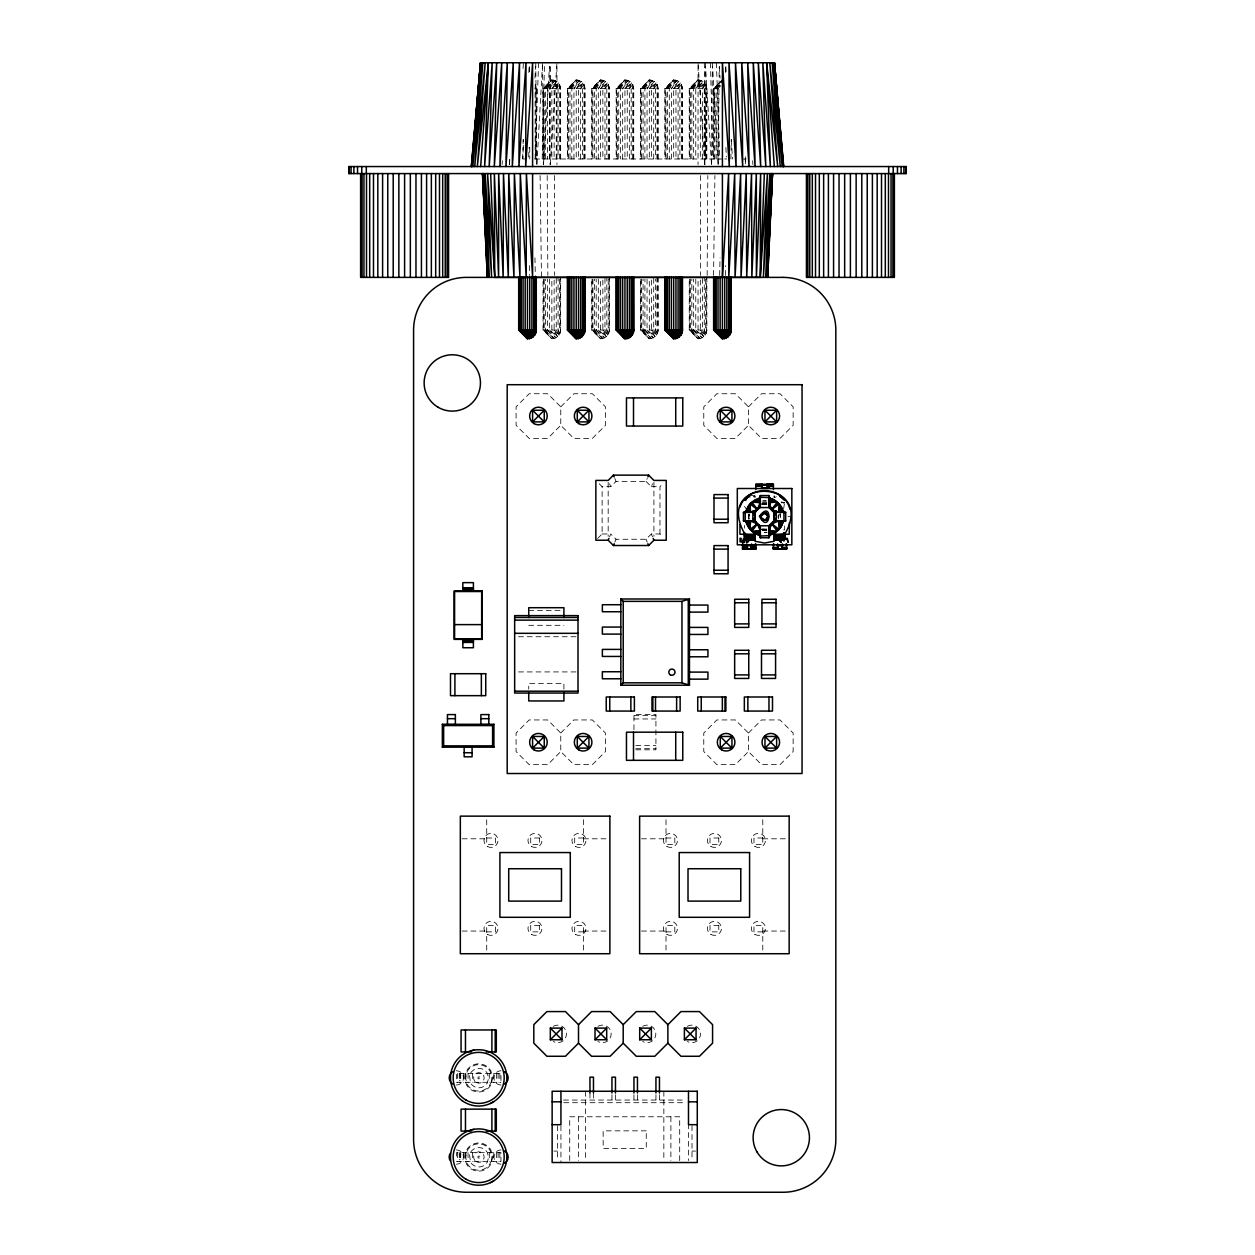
<?xml version="1.0" encoding="UTF-8"?>
<svg xmlns="http://www.w3.org/2000/svg" width="1255" height="1255" viewBox="0 0 1255 1255"><rect width="100%" height="100%" fill="white"/><g stroke="black" fill="none" stroke-linecap="round" stroke-linejoin="round"><path stroke-width="0.75" stroke-dasharray="5 3.75" d="M704.886 164.593L705.294 66.672M707.145 275.425L707.82 175.543M711.632 164.593L712.401 66.672M718.205 164.593L719.225 66.672M725.578 72.539L725.641 66.672M549.502 158.993L550.631 66.593M713.546 275.425L714.895 175.543M719.68 275.425L720.041 257.808M542.191 158.993L544.513 62.75M725.421 275.425L725.672 265.636M538.599 62.75L535.179 158.993L535.101 88.619L535.32 84.618L536.277 88.619L536.277 158.993M748.78 515.476L748.937 519.162L748.796 515.319M780.375 517.844L780.234 514.299L780.234 519.021M778.163 517.782L778.163 515.538M509.31 164.593L509.64 156.765M528.857 72.539L529.124 66.672M528.669 157.063L529.108 147.431M534.959 78.124L535.54 66.593M522.535 158.993L523.617 139.744M536.92 164.625L542.568 62.75L543.368 164.593M559.463 158.993L559.683 84.618L557.016 81.497L551.855 79.818L543.054 88.619L543.054 158.993M583.826 158.993L584.046 84.618L581.379 81.497L576.218 79.818L567.417 88.619L567.417 158.993M608.204 158.993L608.424 84.618L605.757 81.497L600.58 79.818L591.78 88.619L591.78 158.993M632.567 158.993L632.787 84.618L630.12 81.497L624.943 79.818L616.158 88.619L616.158 158.993M656.93 158.993L657.149 84.618L654.483 81.497L649.321 79.818L640.521 88.619L640.521 158.993M681.308 158.993L681.528 84.618L678.861 81.497L673.684 79.818L664.883 88.619L664.883 158.993M705.671 158.993L705.89 84.618L703.224 81.497L698.047 79.818L689.246 88.619L689.246 158.993M543.493 164.625L549.455 66.593M523.037 68.523L523.413 62.75M550.255 164.625L556.953 62.75M748.921 514.299L748.749 516.668L749.251 512.668M502.063 164.625L502.361 160.781M509.389 164.625L509.891 158.867M748.968 513.985L748.749 516.668L749.141 513.138M560.64 277.214L560.64 330.002C560.703 334.693 556.545 338.834 551.855 338.787L543.054 330.002L543.054 279.175M609.381 277.214L609.381 330.002C609.444 334.693 605.287 338.834 600.58 338.787L591.78 330.002L591.78 279.175M658.106 277.214L658.106 330.002C658.169 334.693 654.012 338.834 649.321 338.787L640.521 330.002L640.521 279.175M706.847 277.214L706.847 330.002C706.91 334.693 702.753 338.834 698.047 338.787L689.246 330.002L689.246 279.175M778.477 518.864L778.477 514.456M556.247 158.993L556.247 88.619L558.538 82.893L551.855 88.619L551.855 158.993M580.61 158.993L580.61 88.619L582.9 82.893L576.218 88.619L576.218 158.993M604.973 158.993L604.973 88.619L607.279 82.893L600.58 88.619L600.58 158.993M629.351 158.993L629.351 88.619L631.642 82.893L624.943 88.619L624.943 158.993M653.714 158.993L653.714 88.619L656.004 82.893L649.321 88.619L649.321 158.993M678.077 158.993L678.077 88.619L680.367 82.893L673.684 88.619L673.684 158.993M702.455 158.993L702.455 88.619L704.745 82.893L698.047 88.619L703.224 81.497L695.772 88.619L695.772 158.993M560.64 158.993L560.64 88.619L559.683 84.618L558.067 88.619L558.067 158.993M585.018 158.993L585.018 88.619L584.046 84.618L582.43 88.619L582.43 158.993M609.381 158.993L609.381 88.619L608.424 84.618L606.808 88.619L606.808 158.993M633.744 158.993L633.744 88.619L632.787 84.618L631.171 88.619L631.171 158.993M658.106 158.993L658.106 88.619L657.149 84.618L655.534 88.619L655.534 158.993M682.485 158.993L682.485 88.619L681.528 84.618L679.896 88.619L679.896 158.993M706.847 158.993L706.847 88.619L705.89 84.618L704.275 88.619L704.275 158.993M609.553 536.905L610.761 533.971L616.048 539.258L646.043 539.258L651.314 533.971L659.973 533.971L662.907 536.905M614.825 542.191L616.048 539.258M599.184 483.755L602.118 486.689L610.761 486.689L616.048 481.402L646.043 481.402L647.251 478.469M646.043 481.402L651.314 486.689L652.537 483.755M783.606 508.777L784.642 502.455L781.112 501.937M559.463 88.619L560.405 86.564L560.342 158.993M583.826 88.619L584.767 86.564L584.705 158.993M608.204 88.619L609.13 86.564L609.083 158.993M632.567 88.619L633.508 86.564L633.446 158.993M656.93 88.619L657.871 86.564L657.808 158.993M681.308 88.619L682.234 86.564L682.187 158.993M705.671 88.619L706.596 86.564L706.549 158.993M549.565 158.993L549.565 88.619L555.212 80.493L545.627 88.619L545.627 158.993M573.943 158.993L573.943 88.619L579.575 80.493L569.99 88.619L569.99 158.993M598.306 158.993L598.306 88.619L603.953 80.493L594.368 88.619L594.368 158.993M622.668 158.993L622.668 88.619L628.316 80.493L618.731 88.619L618.731 158.993M647.047 158.993L647.047 88.619L652.678 80.493L643.093 88.619L643.093 158.993M671.409 158.993L671.409 88.619L677.057 80.493L667.456 88.619L667.456 158.993M695.772 88.619L701.42 80.493L691.834 88.619L691.834 158.993M551.855 88.619L557.016 81.497L549.565 88.619M576.218 88.619L581.379 81.497L573.943 88.619M600.58 88.619L605.757 81.497L598.306 88.619M624.943 88.619L630.12 81.497L622.668 88.619M649.321 88.619L654.483 81.497L647.047 88.619M673.684 88.619L678.861 81.497L671.409 88.619M558.538 82.893L554.13 88.619L554.13 158.993M582.9 82.893L578.492 88.619L578.492 158.993M607.279 82.893L602.855 88.619L602.855 158.993M631.642 82.893L627.233 88.619L627.233 158.993M656.004 82.893L651.596 88.619L651.596 158.993M680.367 82.893L675.959 88.619L675.959 158.993M704.745 82.893L700.321 88.619L700.321 158.993M556.247 88.619L559.683 84.618M580.61 88.619L584.046 84.618M604.973 88.619L608.424 84.618M629.351 88.619L632.787 84.618M653.714 88.619L657.149 84.618M678.077 88.619L681.528 84.618M702.455 88.619L705.89 84.618M544.231 158.993L544.231 88.619L551.855 79.818L543.352 88.619L543.352 158.993M568.593 158.993L568.593 88.619L576.218 79.818L567.715 88.619L567.715 158.993M592.956 158.993L592.956 88.619L600.58 79.818L592.078 88.619L592.078 158.993M617.335 158.993L617.335 88.619L624.943 79.818L616.456 88.619L616.456 158.993M641.697 158.993L641.697 88.619L649.321 79.818L640.819 88.619L640.819 158.993M666.06 158.993L666.06 88.619L673.684 79.818L665.181 88.619L665.181 158.993M690.438 158.993L690.438 88.619L698.047 79.818L689.56 88.619L689.56 158.993M714.801 158.993L714.801 88.619L722.409 79.818L713.624 88.619L713.624 158.993M545.627 88.619L553.565 79.991L544.231 88.619M569.99 88.619L577.928 79.991L568.593 88.619M594.368 88.619L602.306 79.991L592.956 88.619M618.731 88.619L626.669 79.991L617.335 88.619M643.093 88.619L651.031 79.991L641.697 88.619M667.456 88.619L675.394 79.991L666.06 88.619M691.834 88.619L699.772 79.991L690.438 88.619M716.197 158.993L716.197 88.619L722.817 81.418M555.212 80.493L547.447 88.619L547.447 158.993M579.575 80.493L571.809 88.619L571.809 158.993M603.953 80.493L596.188 88.619L596.188 158.993M628.316 80.493L620.55 88.619L620.55 158.993M652.678 80.493L644.913 88.619L644.913 158.993M677.057 80.493L669.292 88.619L669.292 158.993M701.42 80.493L693.654 88.619L693.654 158.993M720.605 85.905L718.017 88.619L718.017 158.993M722.409 79.818L713.922 88.619L713.922 158.993M560.765 406.824L573.849 393.741L592.36 393.741L605.459 406.824L605.459 425.335L592.36 438.419L573.849 438.419L560.765 425.335L560.765 406.824L547.682 393.741L529.171 393.741L516.087 406.824L516.087 425.335L529.171 438.419L547.682 438.419L560.765 425.335M597.647 538.442L602.118 533.971L602.118 486.689M659.973 533.971L659.973 486.689L662.907 483.755M748.451 406.824L761.55 393.741L780.045 393.741L793.144 406.824L793.144 425.335L780.045 438.419L761.55 438.419L748.451 425.335L748.451 406.824L735.367 393.741L716.856 393.741L703.773 406.824L703.773 425.335L716.856 438.419L735.367 438.419L748.451 425.335M560.765 733.045L573.849 719.946L592.36 719.946L605.459 733.045L605.459 751.557L592.36 764.64L573.849 764.64L560.765 751.557L560.765 733.045L547.682 719.946L529.171 719.946L516.087 733.045L516.087 751.557L529.171 764.64L547.682 764.64L560.765 751.557M748.451 733.045L761.55 719.946L780.045 719.946L793.144 733.045L793.144 751.557L780.045 764.64L761.55 764.64L748.451 751.557L748.451 733.045L735.367 719.946L716.856 719.946L703.773 733.045L703.773 751.557L716.856 764.64L735.367 764.64L748.451 751.557M714.801 88.619L722.802 81.214M716.197 88.619L720.307 85.136M749.8 495.192L755.071 495.866L752.749 496.933L755.071 495.866L755.071 497.827M776.406 496.745L774.084 497.827L774.084 495.866L776.406 496.745L774.084 496.745M761.738 529.092L767.417 529.092L762.365 529.218L763.464 529.375M761.738 504.228L767.417 504.228L762.365 504.102L763.464 503.961M764.577 532.497L766.993 532.308L762.162 532.308M753.784 496.933L755.071 496.745M765.691 529.375L766.789 529.218M762.334 503.208L766.821 503.208M766.821 530.112L762.334 530.112M762.381 502.753L766.774 502.753M766.774 530.567L762.381 530.567M765.785 532.449L766.931 532.324M762.224 501.012L766.931 501.012M781.112 502.816L784.642 502.486L782.524 503.961L783.606 503.961M763.401 500.87L765.754 500.87M536.277 88.619L535.101 88.619L536.042 86.564L535.979 158.993M543.054 88.619L560.64 88.619M567.417 88.619L585.018 88.619M591.78 88.619L609.381 88.619M616.158 88.619L633.744 88.619M640.521 88.619L658.106 88.619M664.883 88.619L682.485 88.619M689.246 88.619L706.847 88.619M713.624 88.619L720.135 88.619M525.202 158.993L523.084 158.993L523.084 139.43M534.536 158.993L722.409 158.993M724.7 158.993L726.818 158.993M730.912 158.993L731.21 139.43M742.442 158.993L746.176 158.993M543.054 330.002L560.64 330.002M591.78 330.002L609.381 330.002M640.521 330.002L658.106 330.002M689.246 330.002L706.847 330.002M651.314 486.689L659.973 486.689M760.357 503.898L768.797 503.898M788.03 516.668L791.842 516.668M760.357 529.422L768.797 529.422M783.606 529.908L784.642 529.908L784.642 525.343M602.118 533.971L610.761 533.971M528.732 610.354L561.973 610.354M528.732 625.304L563.919 625.304M518.503 636.74L578.006 636.74M518.503 671.927L576.076 671.927M633.963 715.648L655.926 715.648M633.963 718.958L655.926 718.958M635.799 745.407L655.926 745.407M635.799 748.702L655.926 748.702M635.799 749.815L655.926 749.815L655.926 714.55L633.963 714.55L633.963 730.3M486.72 837.995L495.521 837.995L495.521 844.458L486.72 844.458L486.72 819.782M583.481 837.995L574.696 837.995L574.696 844.458L583.481 844.458L583.481 816.142M666.013 837.995L674.814 837.995L674.814 844.458L666.013 844.458L666.013 819.782M762.773 837.995L753.973 837.995L753.973 844.458L762.773 844.458L762.773 816.142M462.216 838.795L486.72 838.795M583.481 838.795L607.985 838.795M641.509 838.795L666.013 838.795M762.773 838.795L787.277 838.795M462.216 931.053L486.72 931.053M583.481 931.053L609.883 931.053M641.509 931.053L666.013 931.053M762.773 931.053L789.16 931.053M486.72 931.869L495.521 931.869L495.521 925.39L486.72 925.39L486.72 953.722M583.481 931.869L574.696 931.869L574.696 925.39L583.481 925.39L583.481 953.722M666.013 931.869L674.814 931.869L674.814 925.39L666.013 925.39L666.013 953.722M762.773 931.869L753.973 931.869L753.973 925.39L762.773 925.39L762.773 953.722M459.267 1075.253L460.146 1075.253M459.267 1080.539L460.146 1080.539M456.412 1082.296L500.965 1082.296M563.479 1100.055L685.936 1100.055M563.746 1102.706L685.669 1102.706M553.894 1151.086L557.408 1151.086M692.007 1151.086L695.521 1151.086M459.267 1154.427L460.146 1154.427M459.267 1159.698L460.146 1159.698M456.412 1161.455L500.965 1161.455L500.965 1152.67L456.412 1152.67L456.412 1159.698M765.691 503.961L766.789 504.102M695.772 279.175L695.772 330.002L703.757 336.685L700.321 330.002L700.321 277.214M647.047 279.175L647.047 330.002L655.032 336.685L651.596 330.002L651.596 277.214M598.306 279.175L598.306 330.002L606.291 336.685L602.855 330.002L602.855 277.214M549.565 279.175L549.565 330.002L557.565 336.685L554.13 330.002L554.13 277.214M690.438 279.175L690.438 330.002L700.102 338.552L693.654 330.002L693.654 279.175M641.697 279.175L641.697 330.002L651.376 338.552L644.913 330.002L644.913 279.175M592.956 279.175L592.956 330.002L602.635 338.552L596.188 330.002L596.188 279.175M544.231 279.175L544.231 330.002L553.894 338.552L547.447 330.002L547.447 279.175M693.654 330.002L702.047 337.83L695.772 330.002M644.913 330.002L653.306 337.83L647.047 330.002M596.188 330.002L604.581 337.83L598.306 330.002M547.447 330.002L555.84 337.83L549.565 330.002M700.102 338.552L691.834 330.002L691.834 279.175M651.376 338.552L643.093 330.002L643.093 279.175M602.635 338.552L594.368 330.002L594.368 279.175M553.894 338.552L545.627 330.002L545.627 279.175M700.321 330.002L705.169 335.163L704.275 330.002L704.275 277.214M651.596 330.002L656.428 335.163L655.534 330.002L655.534 279.175M602.855 330.002L607.702 335.163L606.808 330.002L606.808 277.214M554.13 330.002L558.961 335.163L558.067 330.002L558.067 277.214M690.438 330.002L698.047 338.787L689.56 330.002L689.56 279.175M641.697 330.002L649.321 338.787L640.819 330.002L640.819 279.175M592.956 330.002L600.58 338.787L592.078 330.002L592.078 279.175M544.231 330.002L551.855 338.787L543.352 330.002L543.352 279.175M703.757 336.685L698.047 330.002L698.047 277.214M655.032 336.685L649.321 330.002L649.321 277.214M606.291 336.685L600.58 330.002L600.58 277.214M557.565 336.685L551.855 330.002L551.855 277.214M744.529 506.345L746.082 508.777M705.671 279.175L705.671 330.002L706.675 331.712L706.549 277.214M656.93 277.214L656.93 330.002L657.949 331.712L657.808 277.214M608.204 279.175L608.204 330.002L609.208 331.712L609.083 277.214M559.463 279.175L559.463 330.002L560.483 331.712L560.342 277.214M704.275 330.002L706.173 333.359L705.671 330.002M655.534 330.002L657.447 333.359L656.93 330.002M606.808 330.002L608.706 333.359L608.204 330.002M558.067 330.002L559.981 333.359L559.463 330.002M705.169 335.163L702.455 330.002L702.455 277.214M656.428 335.163L653.714 330.002L653.714 277.214M607.702 335.163L604.973 330.002L604.973 277.214M558.961 335.163L556.247 330.002L556.247 277.214M651.314 533.971L652.537 536.905M646.043 539.258L647.251 542.191M614.825 478.469L616.048 481.402M609.553 483.755L610.761 486.689M780.014 513.138L780.406 516.668L780.359 515.319M748.78 517.844L748.921 519.021M745.109 158.867L745.611 164.625M752.639 160.781L752.937 164.625M704.745 164.625L698.047 62.75L698.047 164.593M705.31 62.75L711.507 164.625M731.383 139.744L732.465 158.993M712.432 62.75L718.08 164.625M719.46 66.593L720.041 78.124M725.876 66.672L726.143 72.539M725.892 147.431L726.331 157.063M745.36 156.765L745.69 164.593M716.401 62.75L719.821 158.993M529.328 265.636L529.579 275.425M710.487 62.75L712.809 158.993M534.959 257.808L535.305 275.425M704.322 62.75L705.498 158.993M540.105 175.543L541.47 277.386M535.744 62.75L536.795 164.593M529.359 66.672L529.422 72.539M547.18 175.543L547.855 275.425M549.706 66.672L550.114 164.593M744.529 525.343L744.529 528.167M700.604 175.543L700.604 275.425M692.007 1125.751L692.007 1160.608M688.493 1123.805L688.493 1160.577M679.692 1160.608L679.692 1116.777L569.723 1116.777L569.723 1160.608M670.892 1116.777L670.892 1160.608M663.848 1091.27L663.848 1160.593M659.455 1094.784L659.455 1100.055M655.941 1094.784L655.941 1100.055M653.918 482.344L653.918 536.371M637.462 1094.784L637.462 1100.055M633.948 1094.784L633.948 1100.055M615.468 1094.784L615.468 1100.055M611.954 1094.784L611.954 1100.055M608.173 482.344L608.173 536.371M593.474 1093.027L593.474 1100.055M589.96 1093.027L589.96 1100.055M585.567 1091.27L585.567 1160.593M578.524 1116.777L578.524 1160.608M563.919 689.152L563.919 683.363L528.732 683.363L528.732 689.152M560.938 1125.751L560.938 1162.522M557.408 1125.751L557.408 1160.608M556.953 66.593L556.953 164.593M554.396 175.543L554.396 275.425M529.751 147.259L529.751 158.993M500.965 1080.539L500.965 1073.496L456.412 1073.496L456.412 1078.767M499.867 1073.496L499.867 1082.296M499.867 1152.67L499.867 1161.455M498.11 1073.496L498.11 1082.296M498.11 1152.67L498.11 1161.455M496.635 1073.496L496.635 1082.296M496.635 1152.67L496.635 1161.455M493.78 1073.496L493.78 1082.296M493.78 1152.67L493.78 1161.455M489.309 1073.496L489.309 1082.296M489.309 1152.67L489.309 1161.455M472.46 1073.496L472.46 1082.296M472.46 1152.67L472.46 1161.455M468.052 1073.496L468.052 1082.296M468.052 1152.67L468.052 1161.455M465.856 1073.496L465.856 1082.296M465.856 1152.67L465.856 1161.455M463.66 1073.496L463.581 1082.296M463.66 1152.67L463.581 1161.455M460.742 1073.496L460.742 1082.296M460.742 1152.67L460.742 1161.455M460.146 1073.496L460.146 1082.296M460.146 1152.67L460.146 1161.455M459.267 1073.496L459.267 1082.296M459.267 1152.67L459.267 1161.455M457.495 1073.496L457.495 1082.296M457.495 1152.67L457.495 1161.455M553.282 1026.292A8.801 8.801 0 0 1 566.476 1033.916A8.801 8.801 0 0 1 553.282 1041.524M597.96 1026.292A8.801 8.801 0 0 1 611.169 1033.916A8.801 8.801 0 0 1 597.96 1041.524M642.654 1026.292A8.801 8.801 0 0 1 655.847 1033.916A8.801 8.801 0 0 1 642.654 1041.524M687.348 1026.292A8.801 8.801 0 0 1 700.541 1033.916A8.801 8.801 0 0 1 687.348 1041.524M456.334 1070.75A7.138 7.138 0 0 1 463.487 1077.888A7.138 7.138 0 0 1 456.334 1085.042M501.027 1085.042A7.138 7.138 0 0 1 493.89 1077.888A7.138 7.138 0 0 1 501.027 1070.75M456.334 1149.925A7.138 7.138 0 0 1 463.487 1157.063A7.138 7.138 0 0 1 456.334 1164.201M501.027 1164.201A7.138 7.138 0 0 1 493.89 1157.063A7.138 7.138 0 0 1 501.027 1149.925M491.427 1081.292L490.109 1084.477A13.193 13.193 0 0 1 467.252 1084.477L465.495 1077.872L467.252 1071.284A13.193 13.193 0 0 1 490.109 1071.284L491.882 1077.872L491.427 1081.292M491.427 1160.467L490.109 1163.636A13.193 13.193 0 0 1 467.252 1163.636L465.495 1157.047L467.252 1150.443A13.193 13.193 0 0 1 490.109 1150.443L491.882 1157.047L491.427 1160.467M465.087 1074.249L464.617 1077.888L466.499 1084.932A14.072 14.072 0 0 0 490.878 1084.932L492.76 1077.888L490.878 1070.86A14.072 14.072 0 0 0 466.499 1070.86L465.087 1074.249M469.543 1075.598L470.5 1082.955A9.695 9.695 0 0 0 487.301 1082.955L488.603 1078.108L487.301 1073.26A9.695 9.695 0 0 0 470.5 1073.26L469.543 1075.598M465.087 1153.423L464.617 1157.063L466.499 1164.107A14.072 14.072 0 0 0 490.878 1164.107L492.76 1157.063L490.878 1150.019A14.072 14.072 0 0 0 466.499 1150.019L465.087 1153.423M469.543 1154.773L470.5 1162.13A9.695 9.695 0 0 0 487.301 1162.13L488.603 1157.283L487.301 1152.435A9.695 9.695 0 0 0 470.5 1152.435L469.543 1154.773M539.509 837.995L530.708 837.995L530.708 844.458L539.509 844.458L539.509 837.995M718.786 837.995L710.001 837.995L710.001 844.458L718.786 844.458L718.786 837.995M539.509 925.39L530.708 925.39L530.708 931.869L539.509 931.869L539.509 925.39M718.786 925.39L710.001 925.39L710.001 931.869L718.786 931.869L718.786 925.39M479.786 1077.025L478.03 1077.025L478.03 1078.782L479.786 1078.782L479.786 1077.025M646.262 1130.849L603.153 1130.849L603.153 1148.435L646.262 1148.435L646.262 1130.849M479.786 1156.184L478.03 1156.184L478.03 1157.957L479.786 1157.957L479.786 1156.184M780.406 516.668L780.186 513.985L780.406 516.668M476.273 1082.469A5.271 5.271 0 0 0 484.179 1077.904A5.271 5.271 0 0 0 476.273 1073.323A5.271 5.271 0 0 0 476.273 1082.469M476.273 1161.644A5.271 5.271 0 0 0 484.179 1157.079A5.271 5.271 0 0 0 476.273 1152.498A5.271 5.271 0 0 0 476.273 1161.644M666.938 934.442A7.044 7.044 0 0 0 677.496 928.355A7.044 7.044 0 0 0 666.938 922.252A7.044 7.044 0 0 0 666.938 934.442M710.91 934.442A7.044 7.044 0 0 0 721.468 928.355A7.044 7.044 0 0 0 710.91 922.252A7.044 7.044 0 0 0 710.91 934.442M754.898 934.442A7.044 7.044 0 0 0 765.456 928.355A7.044 7.044 0 0 0 754.898 922.252A7.044 7.044 0 0 0 754.898 934.442M666.938 846.482A7.044 7.044 0 0 0 677.496 840.379A7.044 7.044 0 0 0 666.938 834.293A7.044 7.044 0 0 0 666.938 846.482M710.91 846.482A7.044 7.044 0 0 0 721.468 840.379A7.044 7.044 0 0 0 710.91 834.293A7.044 7.044 0 0 0 710.91 846.482M754.898 846.482A7.044 7.044 0 0 0 765.456 840.379A7.044 7.044 0 0 0 754.898 834.293A7.044 7.044 0 0 0 754.898 846.482M487.473 934.442A7.044 7.044 0 0 0 498.031 928.355A7.044 7.044 0 0 0 487.473 922.252A7.044 7.044 0 0 0 487.473 934.442M531.461 934.442A7.044 7.044 0 0 0 542.019 928.355A7.044 7.044 0 0 0 531.461 922.252A7.044 7.044 0 0 0 531.461 934.442M575.449 934.442A7.044 7.044 0 0 0 586.007 928.355A7.044 7.044 0 0 0 575.449 922.252A7.044 7.044 0 0 0 575.449 934.442M487.473 846.482A7.044 7.044 0 0 0 498.031 840.379A7.044 7.044 0 0 0 487.473 834.293A7.044 7.044 0 0 0 487.473 846.482M531.461 846.482A7.044 7.044 0 0 0 542.019 840.379A7.044 7.044 0 0 0 531.461 834.293A7.044 7.044 0 0 0 531.461 846.482M575.449 846.482A7.044 7.044 0 0 0 586.007 840.379A7.044 7.044 0 0 0 575.449 834.293A7.044 7.044 0 0 0 575.449 846.482"/><path stroke-width="1.5" d="M761.283 514.644C758.491 526.786 776.249 515.083 763.966 512.84C754.726 515.742 767.746 525.468 768.28 516.668M789.489 522.598L789.207 534.254L783.936 534.254M779.653 124.261L774.429 62.75L783.653 166.554L774.508 62.75L480.492 62.75L471.692 166.554L481.245 62.75L472.837 166.554L482.83 62.75L474.719 166.554L485.214 62.75L477.324 166.554L488.352 62.75L484.618 166.554L492.195 62.75L489.199 166.554L496.682 62.75L494.313 166.554L501.733 62.75L499.929 166.554L507.287 62.75L505.953 166.554L513.248 62.75L512.307 166.554L519.523 62.75L518.927 166.554L526.002 62.75L525.704 166.554L532.591 62.75L532.591 166.554M760.357 537.768L760.357 525.767L768.797 525.767L773.692 521.06L785.693 521.06L785.693 512.26L773.692 512.26L768.97 507.553L768.97 495.552L760.185 495.552L760.185 507.553L757.424 509.514L750.553 512.26L748.357 506.11L746.082 510.958L748.137 512.26L748.357 506.11L750.898 502.973L760.185 497.811M768.97 527.006L769.958 525.218L768.97 528.245L771.731 523.821L778.602 521.06L780.798 527.21L783.073 522.362L781.018 521.06L780.798 527.21L778.257 530.347L768.97 535.509M764.358 173.582L760.295 277.214M763.997 520.354C756.498 514.832 766.632 523.649 768.405 517.264C769.472 511.318 759.102 512.385 761.236 516.95M761.283 518.111L761.173 515.805L763.134 513.358M767.966 515.178L768.044 517.233M768.311 253.887L767.448 273.48L768.437 254.326M768.656 246.058L769.441 228.426M769.958 216.676L770.664 201.004M771.182 189.254L771.872 173.582L771.229 185.128M768.735 248.553L769.786 227.406M769.99 223.563L772.5 173.582L767.652 277.386L772.5 173.582L767.103 277.386L771.464 173.582L765.676 277.386L769.817 173.582L763.385 277.386L767.433 173.582L760.263 277.386L760.64 173.582L756.389 277.386L756.341 173.582L751.839 277.386L751.525 173.582L746.694 277.386L746.254 173.582L741.062 277.386L740.623 173.582L735.054 277.386L734.708 173.582L728.794 277.386L728.606 173.582L722.409 277.386M761.095 517.593L761.832 518.582M769.911 208.189L770.35 200.502M480.649 166.554L488.352 62.75M763.134 520.15L766.052 520.245L767.982 515.491M763.997 513.358L764.875 512.809M760.718 516.354L763.981 513.264L760.703 516.668M764.279 520.339L761.769 518.503M472.57 156.938L471.755 166.554L472.476 158.867M473.715 143.478L472.9 153.094L473.731 145.407M474.045 139.634L475.018 128.104M475.347 124.261L480.571 62.75L471.347 166.554L480.492 62.75M474.264 139.634L474.986 131.948M475.708 124.261L476.257 118.488M476.963 110.801L477.512 105.043M478.233 97.357L478.767 91.584M479.661 81.967L480.022 78.124M747.666 526.065L748.137 521.06L746.082 522.362L749.972 529.359L755.181 533.579L760.185 535.509M781.489 507.255L783.073 510.958L781.018 512.26L781.489 507.255L779.182 503.961L773.974 499.741L768.97 497.811M766.099 520.119L764.875 520.009M536.277 277.214L536.277 330.002C536.34 334.693 532.183 338.834 527.477 338.787L518.692 330.002L518.692 277.214M585.018 277.214L585.018 330.002C585.065 334.693 580.908 338.834 576.218 338.787L567.417 330.002L567.417 277.214M633.744 277.214L633.744 330.002C633.806 334.693 629.649 338.834 624.943 338.787L616.158 330.002L616.158 277.214M682.485 277.214L682.485 330.002C682.532 334.693 678.39 338.834 673.684 338.787L664.883 330.002L664.883 277.214M731.21 277.214L731.21 330.002C731.273 334.693 727.116 338.834 722.409 338.787L713.624 330.002L713.624 277.214M761.001 517.562L762.82 519.711L765.754 520.072M764.577 513.311L768.076 515.46M768.437 516.966L766.021 519.962M760.844 516.966L761.173 515.758M767.323 518.582L768.154 517.562L766.601 519.758L767.919 516.37M764.875 512.981L767.872 514.644L768.029 516.668M749.125 528.324L750.553 521.06L757.424 523.821L760.185 525.767L760.185 537.768L768.97 537.768L768.97 525.767L768.797 537.768M780.03 505.012L778.602 512.26L771.731 509.514L768.97 505.075L769.958 508.102L768.97 506.314M767.825 517.484L768.264 516.966M750.945 549.204L751.604 543.933M781.724 549.204L782.398 543.933M764.577 512.871L763.338 513.044L767.134 514.519M745.203 512.26L745.564 510.911M761.346 488.509L762.475 484.289L755.777 484.305L755.777 489.56M745.737 512.26L746.082 510.958M783.073 522.362L783.418 521.06M747.054 524.872L748.137 521.06L748.357 527.21L750.553 521.06L749.972 529.359L757.424 523.821L760.185 528.245L759.197 525.218L760.185 527.006M770.272 498.172L768.97 500.227L775.135 500.447L768.97 502.643L771.731 509.514L779.182 503.961L778.602 512.26L780.798 506.11L781.018 512.26L782.1 508.463M761.126 514.911L762.554 513.562L761.11 515.225M758.883 535.163L760.185 533.108L754.02 532.889L760.185 530.677L757.424 523.821L755.463 521.06L743.462 521.06L743.462 512.26L755.463 512.26L760.185 505.075L759.197 508.102L760.185 506.314M752.608 512.26L753.251 510.785M779.637 539.023L779.684 541.219L781.238 542.442L780.265 540.513L781.034 539.164L782.775 539.352L783.936 541.046L784.61 539.211L786.807 538.787L788.156 542.364L787.371 538.379L783.826 538.238M754.224 512.26L756.012 511.271L753 512.26L757.424 509.514L760.185 502.643L754.02 500.447L760.185 500.227L758.883 498.172M774.931 521.06L773.143 522.049L776.155 521.06L771.731 523.821L768.97 530.677L775.135 532.889L768.97 533.108L770.272 535.163M768.97 532.355L770.225 529.296M744.529 535.163L744.905 534.238C711.632 475.269 819.719 478.155 783.606 536.152L784.642 536.967L783.606 536.481L784.642 535.728L783.606 532.606M608.173 540.23L613.444 545.517L648.631 545.517L653.918 540.23L666.232 540.23L666.232 480.414L653.918 480.414L648.631 475.143L613.444 475.143L608.173 480.414L595.858 480.414L595.858 540.23L608.173 540.23L608.91 538.442M613.444 545.517L614.197 543.729M647.894 476.931L648.631 475.143M739.948 507.193C747.384 484.116 784.218 485.512 789.866 509.091M768.154 515.758L766.068 513.279M744.529 535.022L755.071 535.163M773.378 545.69L773.817 543.933M766.334 513.217L767.731 515.272M758.271 508.761L760.185 505.075M768.97 528.245L770.884 524.574M761.769 514.252L762.554 513.562M746.521 523.633L748.137 521.06M781.018 512.26L782.634 509.687M744.529 536.716L744.529 532.559L744.529 539.603L755.071 539.603L744.529 539.493L755.071 539.383L744.529 539.054L755.071 538.928L744.529 538.505L755.071 538.379L744.529 537.752L755.071 537.689L744.529 536.889L744.905 534.238L755.071 536.042L744.529 536.042L744.529 534.661M766.774 513.624L767.903 515.774L765.989 513.436M754.224 521.06L756.012 522.049L753 521.06L757.424 523.821L751.87 531.257L760.185 530.677L752.922 532.104M774.931 512.26L773.143 511.271L776.155 512.26L771.731 509.514L777.284 502.063L768.97 502.643L776.233 501.216M767.009 519.507L767.291 518.77M761.659 518.927L762.428 519.225M746.082 500.008L744.529 500.008L749.8 495.192L748.341 496.274M762.428 514.095L761.565 514.315M748.78 495.929L744.529 500.008L749.313 495.537L749.8 496.933M744.529 500.008L747.87 496.933L746.082 498.298M544.246 410.244L532.591 421.9L532.591 410.244L544.246 410.244L544.246 421.9L532.591 421.9M588.94 410.244L577.284 421.9L577.284 410.244L588.94 410.244L588.94 421.9L577.284 421.9M731.947 410.244L720.276 421.9L720.276 410.244L731.947 410.244L731.947 421.9L720.276 421.9M776.625 410.244L764.97 421.9L764.97 410.244L776.625 410.244L776.625 421.9L764.97 421.9M544.246 736.465L532.591 748.121L532.591 736.465L544.246 736.465L544.246 748.121L532.591 748.121M588.94 736.465L577.284 748.121L577.284 736.465L588.94 736.465L588.94 748.121L577.284 748.121M731.947 736.465L720.276 748.121L720.276 736.465L731.947 736.465L731.947 748.121L720.276 748.121M776.625 736.465L764.97 748.121L764.97 736.465L776.625 736.465L776.625 748.121L764.97 748.121M561.989 1028.096L550.333 1039.752L550.333 1028.096L561.989 1028.096L561.989 1039.752L550.333 1039.752M606.683 1028.096L595.027 1039.752L595.027 1028.096L606.683 1028.096L606.683 1039.752L595.027 1039.752M651.376 1028.096L639.705 1039.752L639.705 1028.096L651.376 1028.096L651.376 1039.752L639.705 1039.752M696.054 1028.096L684.399 1039.752L684.399 1028.096L696.054 1028.096L696.054 1039.752L684.399 1039.752M482.202 590.995L482.202 639.375L454.059 639.375L454.059 590.995L482.202 590.995L482.202 639.375M442.356 747.164L443.643 745.862L492.603 745.862L493.905 747.164L493.905 724.292L442.356 724.292L442.356 747.164L493.905 747.164M442.356 724.292L443.643 725.578L492.603 725.578L493.905 724.292M750.898 530.347L757.424 523.821M771.731 509.514L778.257 502.973M620.833 598.996L623.217 601.365L681.967 601.365L689.45 598.996L620.833 598.996L620.833 685.214L689.45 685.214L689.45 598.996M620.833 685.214L623.217 682.83L623.217 601.365M578.508 1024.66L591.591 1011.577L610.103 1011.577L623.202 1024.66L623.202 1043.172L610.103 1056.271L591.591 1056.271L578.508 1043.172L578.508 1024.66L565.425 1011.577L546.913 1011.577L533.814 1024.66L533.814 1043.172L546.913 1056.271L565.425 1056.271L578.508 1043.172M623.202 1024.66L636.285 1011.577L654.796 1011.577L667.88 1024.66L667.88 1043.172L654.796 1056.271L636.285 1056.271L623.202 1043.172M667.88 1024.66L680.979 1011.577L699.474 1011.577L712.573 1024.66L712.573 1043.172L699.474 1056.271L680.979 1056.271L667.88 1043.172M746.945 497.451L749.313 495.537M762.507 513.499L763.95 513.107M773.974 499.741L768.97 500.227L771.543 498.611M757.612 534.708L760.185 533.108L755.181 533.579M744.701 539.023L743.839 540.309L744.576 542.474L740.058 541.799L740.058 538.254L741.093 538.254L741.093 541.031C744.466 543.054 741.658 537.956 744.999 537.971M784.642 535.571L783.606 536.152L784.642 536.387M761.675 518.331L761.346 517.531M490.423 1103.474L493.67 1101.717M490.423 1182.649L493.67 1180.892M763.652 513.185L762.742 513.86L763.338 513.044M753 512.26L756.671 510.346M772.484 522.974L776.155 521.06M768.97 500.227L772.782 499.129M756.373 534.191L760.185 533.108M770.319 535.665L760.357 536.026M768.217 515.742L768.405 516.668M765.44 519.884L763.981 520.213M470.374 1051L473.966 1050.137M470.374 1130.159L473.966 1129.312M784.642 536.011L783.606 536.152L784.25 534.238L774.084 535.163M774.084 536.889L784.642 536.889L774.084 537.689L784.642 537.752L774.084 538.379L784.642 538.505L774.084 538.928L784.642 539.556L774.084 539.603L784.642 539.603L784.642 532.544M773.378 486.046L767.15 486.046L773.378 485.371L766.946 485.261L773.378 485.167L766.852 484.948L773.378 484.807L755.777 484.65L762.303 484.916L755.777 484.979L762.224 485.23L755.777 485.371L762.005 486.046L755.777 486.046M766.789 484.681L773.378 484.43L773.378 489.56M755.337 543.933L755.777 545.69L751.51 545.188M762.365 484.665L755.777 484.807L773.378 484.352L766.68 484.305L767.809 488.509M744.905 536.889L755.071 536.889M784.642 538.96L774.084 539.572L784.642 539.493M784.642 536.465L783.606 536.481L784.642 536.716M755.777 484.524L773.378 484.43M767.04 485.638L773.378 485.591M744.529 539.493L755.071 539.572L744.529 539.556L755.071 539.383L744.529 539.274L755.071 539.148L748.043 539.023M742.74 545.376L746.976 545.674L742.584 545.69L743.023 543.933M755.777 545.674L742.599 545.674L746.992 545.69M751.463 545.376L755.62 545.36M518.692 330.002L536.277 330.002M567.417 330.002L585.018 330.002M616.158 330.002L633.744 330.002M664.883 330.002L682.485 330.002M713.624 330.002L731.21 330.002M755.777 484.979L773.378 484.979L766.852 484.948M761.644 487.975L769.472 487.85M761.644 488.148L769.472 488.148M761.377 488.368L767.778 488.368M760.357 497.294L770.319 497.655M714.001 498.094L728.073 498.094M743.462 512.432L755.071 512.26L755.071 521.06L743.462 520.888M755.071 512.432L755.071 520.888M774.084 512.432L774.084 520.888M785.693 512.432L774.084 512.26L774.084 521.06L785.693 520.888M714.001 519.209L728.073 519.209M744.529 534.238L755.071 534.238L755.071 541.282L764.577 543.054L774.084 541.282L774.084 534.238L784.642 534.238M745.219 534.254L739.948 534.254L739.948 524.59M742.584 545.031L752.012 545.031M777.143 545.031L782.806 545.031M742.584 545.439L752.012 545.25M777.143 545.25L782.806 545.439M777.143 545.658L782.806 545.69M742.584 547.447L747.431 547.447L747.431 549.204M750.945 547.447L755.777 547.447M773.378 547.447L778.21 547.447L778.21 549.204M781.724 547.447L786.571 547.447M742.584 547.682L747.431 547.682M750.945 547.682L755.777 547.682M773.378 547.682L778.21 547.682M781.724 547.682L786.571 547.682M742.584 547.902L747.431 547.902M750.945 547.902L755.777 547.902M773.378 547.902L778.21 547.902M781.724 547.902L786.571 547.902M742.584 548.325L747.431 548.121M750.945 548.121L755.777 548.325M773.378 548.121L778.21 548.325M781.724 548.121L786.571 548.325M742.584 548.513L747.431 548.513M750.945 548.513L755.777 548.513M773.378 548.513L778.21 548.513M781.724 548.513L786.571 548.513M742.584 548.843L747.431 548.686M750.945 548.843L755.777 548.686M773.378 548.686L778.21 548.843M781.724 548.686L786.571 548.843M714.001 549.125L728.073 549.125M742.584 549.078L755.777 549.157M773.378 549.078L786.571 549.078M714.001 570.241L728.073 570.241M462.844 587.92L473.402 587.968M462.844 588.124L473.402 588.124M462.844 588.391L473.402 588.391M462.844 588.752L473.402 588.752M462.844 589.207L473.402 589.207M462.844 589.725L473.402 589.725M462.844 590.336L473.402 590.336M734.661 602.777L748.749 602.777M761.942 602.777L776.014 602.777M620.833 604.722L602.369 604.722L602.369 611.75L620.833 611.75M689.45 605.067L707.93 605.067L707.93 612.111L689.45 612.111M514.66 617.476L578.006 617.476M514.66 620.127L578.006 620.127M734.661 623.892L748.749 623.892M761.942 623.892L776.014 623.892M454.749 624.614L481.512 624.614M620.833 627.061L602.369 627.061L602.369 634.104L620.833 634.104M689.45 627.406L707.93 627.406L707.93 634.45L689.45 634.45M514.66 633.32L578.006 633.32M462.844 640.034L473.402 640.034M462.844 640.63L473.402 640.63M462.844 641.164L473.402 641.164M462.844 641.619L473.402 641.619M462.844 641.98L473.402 641.98M462.844 642.45L473.402 642.403M620.833 649.4L602.369 649.4L602.369 656.443L620.833 656.443M689.45 649.761L707.93 649.761L707.93 656.789L689.45 656.789M734.661 653.808L748.749 653.808M761.503 653.808L775.574 653.808M620.833 671.754L602.369 671.754L602.369 678.782L620.833 678.782M689.45 672.1L707.93 672.1L707.93 679.143L689.45 679.143M734.661 674.908L748.749 674.908M761.503 674.908L775.574 674.908M623.217 682.83L681.967 682.83L689.45 685.214M514.66 691.191L578.006 691.191M447.455 718.676L455.377 718.676M480.885 718.676L488.807 718.676M464.162 752.718L472.084 752.718M471.127 1051.925L461.056 1051.925L461.056 1029.963L496.305 1029.963L496.305 1051.925L486.234 1051.925M552.137 1101.827L560.938 1101.827M688.493 1101.827L697.278 1101.827M552.137 1124.684L560.938 1124.684L560.938 1091.27M697.278 1124.684L688.493 1124.684L688.493 1091.27M471.127 1131.1L461.056 1131.1L461.056 1109.138L496.305 1109.138L496.305 1131.1L486.234 1131.1M783.606 536.889L784.642 536.905M755.777 485.167L762.224 485.23M751.431 545.517L755.745 545.611M742.835 545.188L746.898 545.345M755.181 499.741L760.185 500.227L757.612 498.611M771.543 534.708L768.97 533.108L773.974 533.579M752.922 501.216L760.185 502.643L751.87 502.063L757.424 509.514L749.972 503.961L750.553 512.26L749.125 505.012M776.233 532.104L768.97 530.677L777.284 531.257L771.731 523.821L779.182 529.359L778.602 521.06L780.03 528.324M756.373 499.129L760.185 500.227M768.97 533.108L772.782 534.191M772.484 510.346L776.155 512.26M753 521.06L756.671 522.974M747.023 539.054L747.902 540.654L746.223 541.674C746.725 544.137 750.302 540.403 748.341 538.913M762.522 519.303L761.691 518.55M780.814 496.274L779.355 495.192L784.642 500.008L780.234 495.819L780.234 496.745M781.206 496.588L784.642 500.008L780.234 495.819L782.21 497.451M720.135 277.214L720.135 330.002L728.135 336.685L724.7 330.002L724.7 277.214M671.409 277.214L671.409 330.002L679.394 336.685L675.959 330.002L675.959 277.214M622.668 277.214L622.668 330.002L630.669 336.685L627.233 330.002L627.233 277.214M573.943 277.214L573.943 330.002L581.928 336.685L578.492 330.002L578.492 277.214M525.202 277.214L525.202 330.002L533.187 336.685L529.751 330.002L529.751 277.214M714.801 277.214L714.801 330.002L724.464 338.552L718.017 330.002L718.017 277.214M666.06 277.214L666.06 330.002L675.739 338.552L669.292 330.002L669.292 277.214M617.335 277.214L617.335 330.002L626.998 338.552L620.55 330.002L620.55 277.214M568.593 277.214L568.593 330.002L578.273 338.552L571.809 330.002L571.809 277.214M519.868 277.214L519.868 330.002L529.532 338.552L523.084 330.002L523.084 277.214M781.52 496.996L784.077 499.365M718.017 330.002L726.41 337.83L720.135 330.002M669.292 330.002L677.669 337.83L671.409 330.002M620.55 330.002L628.943 337.83L622.668 330.002M571.809 330.002L580.202 337.83L573.943 330.002M523.084 330.002L531.477 337.83L525.202 330.002M764.97 410.244L776.625 421.9M720.276 410.244L731.947 421.9M577.284 410.244L588.94 421.9M532.591 410.244L544.246 421.9M764.97 736.465L776.625 748.121M720.276 736.465L731.947 748.121M577.284 736.465L588.94 748.121M532.591 736.465L544.246 748.121M684.399 1028.096L696.054 1039.752M639.705 1028.096L651.376 1039.752M595.027 1028.096L606.683 1039.752M550.333 1028.096L561.989 1039.752M750.898 502.973L757.424 509.514M771.731 523.821L778.257 530.347M724.464 338.552L716.197 330.002L716.197 277.214M675.739 338.552L667.456 330.002L667.456 277.214M626.998 338.552L618.731 330.002L618.731 277.214M578.273 338.552L569.99 330.002L569.99 277.214M529.532 338.552L521.264 330.002L521.264 277.214M724.7 330.002L729.532 335.163L728.637 330.002L728.637 277.214M675.959 330.002L680.806 335.163L679.896 330.002L679.896 277.214M627.233 330.002L632.065 335.163L631.171 330.002L631.171 277.214M782.524 497.749L784.642 500.008M578.492 330.002L583.324 335.163L582.43 330.002L582.43 277.214M529.751 330.002L534.599 335.163L533.704 330.002L533.704 277.214M784.642 534.661L774.084 536.042L784.642 536.042L784.25 534.238L784.642 535.163M714.801 330.002L722.409 338.787L713.922 330.002L713.922 277.214M666.06 330.002L673.684 338.787L665.181 330.002L665.181 277.214M617.335 330.002L624.943 338.787L616.456 330.002L616.456 277.214M568.593 330.002L576.218 338.787L567.715 330.002L567.715 277.214M519.868 330.002L527.477 338.787L518.99 330.002L518.99 277.214M728.135 336.685L722.409 330.002L722.409 173.582M679.394 336.685L673.684 330.002L673.684 277.214M630.669 336.685L624.943 330.002L624.943 277.214M581.928 336.685L576.218 330.002L576.218 277.214M533.187 336.685L527.477 330.002L527.477 277.214M781.489 526.065L781.018 521.06L782.634 523.633M746.521 509.687L748.137 512.26L747.666 507.255M730.034 277.214L730.034 330.002L731.038 331.712L730.912 277.214M681.308 277.214L681.308 330.002L682.312 331.712L682.187 277.214M632.567 277.214L632.567 330.002L633.571 331.712L633.446 277.214M583.826 277.214L583.826 330.002L584.846 331.712L584.705 277.214M535.101 277.214L535.101 330.002L536.105 331.712L535.979 277.214M728.637 330.002L730.551 333.359L730.034 330.002M679.896 330.002L681.81 333.359L681.308 330.002M631.171 330.002L633.069 333.359L632.567 330.002M582.43 330.002L584.344 333.359L583.826 330.002M533.704 330.002L535.603 333.359L535.101 330.002M729.532 335.163L726.818 330.002L726.818 277.214M680.806 335.163L678.077 330.002L678.077 277.214M632.065 335.163L629.351 330.002L629.351 277.214M583.324 335.163L580.61 330.002L580.61 277.214M534.599 335.163L531.885 330.002L531.885 277.214M768.97 505.075L770.884 508.761M758.271 524.574L760.185 528.245M786.556 545.674L786.132 543.933M653.18 538.442L653.918 540.23M647.894 543.729L648.631 545.517M613.444 475.143L614.197 476.931M768.97 500.98L770.225 504.024M761.252 517.797L761.063 516.668M781.018 521.06L782.1 524.872M747.054 508.463L748.137 512.26M783.073 510.958L783.418 512.26M745.737 521.06L746.082 522.362M783.591 510.911L783.951 512.26M778.21 547.447L777.551 543.933M747.431 547.447L746.772 543.933M722.409 166.554L722.409 62.75L729.296 166.554L728.998 62.75L736.073 166.554L735.477 62.75L742.693 166.554L741.752 62.75L749.047 166.554L747.713 62.75L755.071 166.554L753.267 62.75L760.687 166.554L758.318 62.75L765.801 166.554L762.805 62.75L770.382 166.554L766.648 62.75L777.676 166.554L769.786 62.75L780.281 166.554L772.17 62.75L782.163 166.554L773.755 62.75L783.308 166.554L774.508 62.75M774.978 78.124L775.339 81.967M776.233 91.584L776.767 97.357M777.488 105.043L778.037 110.801M778.743 118.488L779.292 124.261M780.014 131.948L780.736 139.634M781.269 145.407L781.991 153.094L781.285 143.478M782.524 158.867L783.245 166.554L782.43 156.938M779.983 128.104L780.955 139.634M766.648 62.75L774.351 166.554M483.787 185.128L483.128 173.582L483.818 189.254M484.65 200.502L485.089 208.189M485.01 223.563L482.5 173.582L487.348 277.386L482.626 173.582L487.897 277.386L483.536 173.582L489.325 277.386L485.183 173.582L491.615 277.386L487.568 173.582L494.847 277.214M485.214 227.406L486.265 248.553M486.564 254.326L487.536 273.543L486.689 253.887M484.336 201.004L485.042 216.676M485.56 228.426L486.344 246.058M490.642 173.582L494.737 277.386L494.36 173.582L498.611 277.386L498.659 173.582L503.161 277.386L503.475 173.582L508.306 277.386L508.746 173.582L513.938 277.386L514.377 173.582L519.947 277.386L520.292 173.582L526.206 277.386L526.394 173.582L532.591 277.386L532.591 173.582M905.671 166.554L905.671 173.582M903.914 166.554L903.914 173.582M901.121 166.554L901.121 173.582M897.466 166.554L897.466 173.582M894.391 173.582L894.391 277.386L806.432 277.386L806.432 173.582M894.015 173.582L894.015 277.386M893.231 166.554L893.231 173.582M892.901 173.582L892.901 277.386M891.05 173.582L891.05 277.386M888.681 166.554L888.681 173.582M888.493 173.582L888.493 277.386M885.308 173.582L885.308 277.386M881.512 173.582L881.512 277.386M877.182 173.582L877.182 277.386M872.398 173.582L872.398 277.386M867.236 173.582L867.236 277.386M861.793 173.582L861.793 277.386M856.145 173.582L856.145 277.386M850.404 173.582L850.404 277.386M844.662 173.582L844.662 277.386M839.03 173.582L839.03 277.386M833.571 173.582L833.571 277.386M828.41 173.582L828.41 277.386M823.641 173.582L823.641 277.386M819.311 173.582L819.311 277.386M815.515 173.582L815.515 277.386M812.314 173.582L812.314 277.386M809.773 173.582L809.773 277.386M807.922 173.582L807.922 277.386M806.808 173.582L806.808 277.386M786.571 543.933L786.571 549.188L773.378 549.204L773.378 543.933M783.951 512.432L783.951 520.888M768.97 696.996L768.97 711.067M768.797 495.552L768.797 507.553L760.357 507.553L760.357 495.552M760.608 277.386L494.392 277.386M755.777 543.933L755.777 549.188L742.584 549.204L742.584 543.933M747.87 696.996L747.87 711.067M745.203 512.432L745.203 520.888M724.998 696.996L724.998 711.067M722.347 696.996L722.347 711.067M701.247 696.996L701.247 711.067M688.273 600.188L688.273 684.022M681.967 601.365L681.967 682.83M676.618 696.996L676.618 711.067M675.723 397.898L675.723 426.057M675.723 732.183L675.723 760.326M659.455 1093.027L659.455 1077.182L655.941 1077.182L655.941 1093.027M655.502 696.996L655.502 711.067M652.867 696.996L652.867 711.067M637.462 1093.027L637.462 1077.182L633.948 1077.182L633.948 1093.027M633.508 397.898L633.508 426.057M633.508 732.183L633.508 760.326M630.873 696.996L630.873 711.067M615.468 1093.027L615.468 1077.182L611.954 1077.182L611.954 1093.027M609.757 696.996L609.757 711.067M593.474 1093.027L593.474 1077.182L589.96 1077.182L589.96 1093.027M563.919 617.586L563.919 607.702L528.732 607.702L528.732 617.586M563.919 693.011L563.919 700.949L528.732 700.949L528.732 693.011M495.207 1029.963L495.207 1051.925M495.207 1109.138L495.207 1131.1M492.603 725.578L492.603 745.862M491.897 1029.963L491.897 1051.925M491.897 1109.138L491.897 1131.1M481.355 673.7L481.355 695.662M473.402 591.011L473.402 582.634L462.844 582.634L462.844 591.011M473.402 639.36L473.402 647.737L462.844 647.737L462.844 639.36M465.464 1029.963L465.464 1051.925M465.464 1109.138L465.464 1131.1M454.906 673.7L454.906 695.662M448.568 173.582L448.568 277.386L360.609 277.386L360.609 173.582M448.192 173.582L448.192 277.386M447.078 173.582L447.078 277.386M445.227 173.582L445.227 277.386M443.643 725.578L443.643 745.862M442.686 173.582L442.686 277.386M439.485 173.582L439.485 277.386M435.689 173.582L435.689 277.386M431.359 173.582L431.359 277.386M426.59 173.582L426.59 277.386M421.429 173.582L421.429 277.386M415.97 173.582L415.97 277.386M410.338 173.582L410.338 277.386M404.596 173.582L404.596 277.386M398.855 173.582L398.855 277.386M393.207 173.582L393.207 277.386M387.764 173.582L387.764 277.386M382.602 173.582L382.602 277.386M377.818 173.582L377.818 277.386M373.488 173.582L373.488 277.386M369.692 173.582L369.692 277.386M366.507 173.582L366.507 277.386M366.319 166.554L366.319 173.582M363.95 173.582L363.95 277.386M362.099 173.582L362.099 277.386M361.769 166.554L361.769 173.582M360.985 173.582L360.985 277.386M357.534 166.554L357.534 173.582M353.879 166.554L353.879 173.582M351.086 166.554L351.086 173.582M349.329 166.554L349.329 173.582M452.773 1084.085A7.138 7.138 0 0 1 452.773 1071.707M504.604 1071.707A7.138 7.138 0 0 1 504.604 1084.085M450.153 1160.64A7.138 7.138 0 0 1 450.153 1153.486M504.604 1150.882A7.138 7.138 0 0 1 504.604 1163.244M752.953 512.432L752.765 520.888L755.071 516.605L752.953 512.432M759.495 516.307C770.586 536.826 773.268 497.498 759.495 516.307M481.308 64.68L480.994 68.523L481.293 64.68M776.202 512.432L774.084 516.605L776.39 520.888L776.202 512.432M746.96 545.596L742.631 545.611L746.96 545.596M906.267 166.554L348.733 166.554L348.733 173.582L906.267 173.582L906.267 166.554M783.057 277.386L466.374 277.386A52.773 52.773 0 0 0 413.585 330.175L413.585 1139.477A52.773 52.773 0 0 0 466.374 1192.25L783.057 1192.25A52.773 52.773 0 0 0 835.83 1139.477L835.83 330.175A52.773 52.773 0 0 0 783.057 277.386M802.055 384.705L507.193 384.705L507.193 773.519L802.055 773.519L802.055 384.705M682.767 397.898L626.465 397.898L626.465 426.057L682.767 426.057L682.767 397.898M791.842 488.509L737.312 488.509L737.312 544.811L791.842 544.811L791.842 488.509M728.073 494.58L714.001 494.58L714.001 522.723L728.073 522.723L728.073 494.58M728.073 545.596L714.001 545.596L714.001 573.755L728.073 573.755L728.073 545.596M481.669 591.529L454.592 591.529L454.592 638.842L481.669 638.842L481.669 591.529M748.749 599.263L734.661 599.263L734.661 627.406L748.749 627.406L748.749 599.263M776.014 599.263L761.942 599.263L761.942 627.406L776.014 627.406L776.014 599.263M578.006 615.625L514.66 615.625L514.66 693.042L578.006 693.042L578.006 615.625M748.749 650.278L734.661 650.278L734.661 678.437L748.749 678.437L748.749 650.278M775.574 650.278L761.503 650.278L761.503 678.437L775.574 678.437L775.574 650.278M485.748 673.7L450.498 673.7L450.498 695.662L485.748 695.662L485.748 673.7M634.387 696.996L606.243 696.996L606.243 711.067L634.387 711.067L634.387 696.996M680.132 696.996L651.973 696.996L651.973 711.067L680.132 711.067L680.132 696.996M725.876 696.996L697.717 696.996L697.717 711.067L725.876 711.067L725.876 696.996M772.5 696.996L744.341 696.996L744.341 711.067L772.5 711.067L772.5 696.996M455.377 714.581L447.455 714.581L447.455 724.653L455.377 724.653L455.377 714.581M488.807 714.581L480.885 714.581L480.885 724.653L488.807 724.653L488.807 714.581M682.767 732.183L626.465 732.183L626.465 760.326L682.767 760.326L682.767 732.183M472.084 746.741L464.162 746.741L464.162 756.812L472.084 756.812L472.084 746.741M609.883 816.142L460.334 816.142L460.334 953.722L609.883 953.722L609.883 816.142M789.16 816.142L639.626 816.142L639.626 953.722L789.16 953.722L789.16 816.142M570.288 852.553L499.914 852.553L499.914 917.295L570.288 917.295L570.288 852.553M749.58 852.553L679.206 852.553L679.206 917.295L749.58 917.295L749.58 852.553M561.487 868.742L508.714 868.742L508.714 901.106L561.487 901.106L561.487 868.742M740.779 868.742L688.007 868.742L688.007 901.106L740.779 901.106L740.779 868.742M697.278 1091.27L552.137 1091.27L552.137 1162.522L697.278 1162.522L697.278 1091.27M776.547 512.26L775.951 510.754L776.547 512.26M774.068 68.523L773.707 64.68L774.006 68.523M465.934 1099.992A25.508 25.508 0 0 0 504.196 1077.888A25.508 25.508 0 0 0 465.934 1055.8A25.508 25.508 0 0 0 465.934 1099.992M462.405 1100.855A28.143 28.143 0 0 0 506.706 1080.508A28.143 28.143 0 0 0 466.938 1052.302A28.143 28.143 0 0 0 462.405 1100.855M465.934 1179.151A25.508 25.508 0 0 0 504.196 1157.063A25.508 25.508 0 0 0 465.934 1134.975A25.508 25.508 0 0 0 465.934 1179.151M462.405 1180.029A28.143 28.143 0 0 0 506.706 1159.683A28.143 28.143 0 0 0 466.938 1131.477A28.143 28.143 0 0 0 462.405 1180.029M438.215 407.326A28.143 28.143 0 0 0 480.445 382.948A28.143 28.143 0 0 0 438.215 358.569A28.143 28.143 0 0 0 438.215 407.326M756.906 1151.792A28.143 28.143 0 0 0 805.663 1151.792A28.143 28.143 0 0 0 781.285 1109.561A28.143 28.143 0 0 0 756.906 1151.792M766.413 423.625A8.801 8.801 0 0 0 779.606 416.017A8.801 8.801 0 0 0 766.413 408.393A8.801 8.801 0 0 0 766.413 423.625M578.728 749.847A8.801 8.801 0 0 0 591.921 742.223A8.801 8.801 0 0 0 578.728 734.614A8.801 8.801 0 0 0 578.728 749.847M534.034 749.847A8.801 8.801 0 0 0 547.227 742.223A8.801 8.801 0 0 0 534.034 734.614A8.801 8.801 0 0 0 534.034 749.847M721.719 423.625A8.801 8.801 0 0 0 734.912 416.017A8.801 8.801 0 0 0 721.719 408.393A8.801 8.801 0 0 0 721.719 423.625M721.719 749.847A8.801 8.801 0 0 0 734.912 742.223A8.801 8.801 0 0 0 721.719 734.614A8.801 8.801 0 0 0 721.719 749.847M766.413 749.847A8.801 8.801 0 0 0 779.606 742.223A8.801 8.801 0 0 0 766.413 734.614A8.801 8.801 0 0 0 766.413 749.847M578.728 423.625A8.801 8.801 0 0 0 591.921 416.017A8.801 8.801 0 0 0 578.728 408.393A8.801 8.801 0 0 0 578.728 423.625M534.034 423.625A8.801 8.801 0 0 0 547.227 416.017A8.801 8.801 0 0 0 534.034 408.393A8.801 8.801 0 0 0 534.034 423.625M670.358 674.861A3.122 3.122 0 0 0 675.017 672.162A3.122 3.122 0 0 0 670.358 669.464A3.122 3.122 0 0 0 670.358 674.861"/></g></svg>
